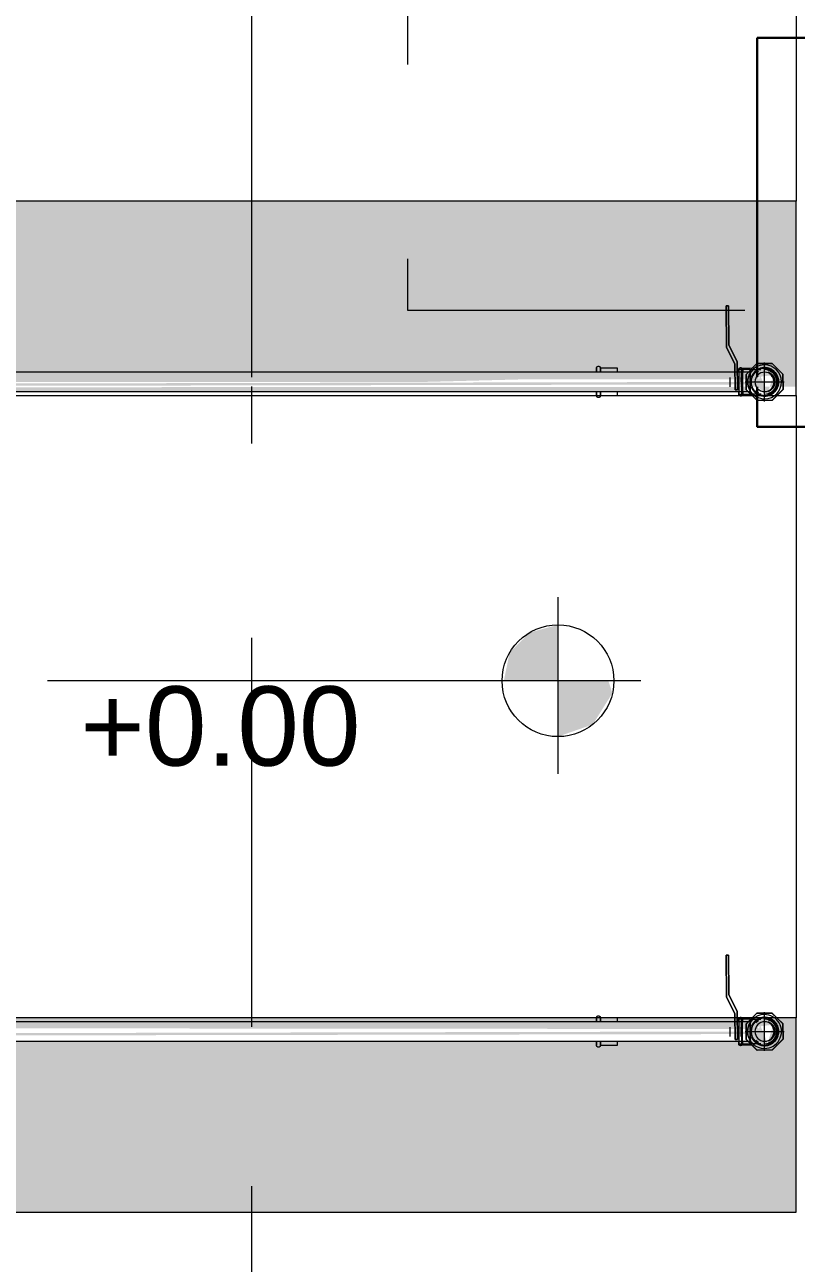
# Model space of a CAD drawing. Header units: metres. Extents: x 149 to 429, y -3 to 162.
# Drawn here: x 364.952 to 365.944, y 107.149 to 108.741 of the extents above; entities that cross this region are included whole.
import ezdxf

# ---------------------------------------------------------------- set-up
doc = ezdxf.new("R2010")
doc.units = ezdxf.units.M
doc.linetypes.add('IMPORT-Dashed _3_', pattern=[0.75, 0.5, -0.25])
doc.layers.add('1053_ARQ_BASE_MATADOURO_2_dwg', color=7, linetype='Continuous', lineweight=5, true_color=0x767676)
doc.layers.add('1053_ARQ_BASE_MATADOURO_dwg', color=7, linetype='Continuous', lineweight=5, true_color=0x767676)
for name, color, linetype, lineweight in [('A-ESTRUTURA', 7, 'Continuous', 30), ('A-PISO', 7, 'Continuous', 5), ('A-WALL', 7, 'Continuous', 9), ('A_PROJEÇÃO', 7, 'IMPORT-Dashed _3_', 5), ('P-PIPE', 7, 'Continuous', 5), ('P-PIPE-CNTR', 7, 'Continuous', 5)]:
    doc.layers.add(name, color=color, linetype=linetype, lineweight=lineweight)
doc.styles.add('Arial_4', font='arial.ttf', dxfattribs={"height": 0.102})

# ---------------------------------------------------------------- blocks, each defined once
blk = doc.blocks.new('AÇO_Tampão Com Rebordo - AÇO_Tampão Com Rebordo-V109-TÉRREO 1_20 - Dependente 2')
at = {"layer": 'P-PIPE'}
for p, q in [((0, 0.0177), (0.0218, 0.0177)), ((0, 0.0125), (0, 0.0177)), ((0, 0.0125), (0, 0.0177)), ((0.0218, 0.0177), (0.0218, 0.0125)), ((0.0218, 0.0177), (0.0218, 0.0125)), ((0, -0.0177), (0, -0.0125)), ((0, -0.0177), (0, -0.0125)), ((0.0218, -0.0125), (0.0218, -0.0177)), ((0.0218, -0.0125), (0.0218, -0.0177)), ((0.0218, -0.0177), (0, -0.0177))]:
    blk.add_line(p, q, dxfattribs=at)
at = {"layer": 'P-PIPE', "flags": 128}
for points in [[(0.0268, 0.0177), (0.0268, 0.0178), (0.0268, 0.0179), (0.0268, 0.018), (0.0268, 0.0181), (0.0268, 0.0182), (0.0267, 0.0183), (0.0267, 0.0184), (0.0267, 0.0185), (0.0266, 0.0186), (0.0266, 0.0187), (0.0266, 0.0188), (0.0265, 0.0189), (0.0265, 0.0189), (0.0264, 0.019), (0.0264, 0.0191), (0.0263, 0.0192), (0.0262, 0.0193), (0.0262, 0.0193), (0.0261, 0.0194), (0.026, 0.0195), (0.026, 0.0196), (0.0259, 0.0196), (0.0258, 0.0197), (0.0257, 0.0197), (0.0257, 0.0198), (0.0256, 0.0199), (0.0255, 0.0199), (0.0254, 0.02), (0.0253, 0.02), (0.0252, 0.02), (0.0251, 0.0201), (0.025, 0.0201), (0.0249, 0.0201), (0.0248, 0.0201), (0.0247, 0.0202), (0.0246, 0.0202), (0.0245, 0.0202), (0.0244, 0.0202), (0.0243, 0.0202), (0.0242, 0.0202), (0.0241, 0.0202), (0.024, 0.0202), (0.0239, 0.0202), (0.0238, 0.0202), (0.0237, 0.0201), (0.0236, 0.0201), (0.0235, 0.0201), (0.0234, 0.02), (0.0234, 0.02), (0.0233, 0.02), (0.0232, 0.0199), (0.0231, 0.0199), (0.023, 0.0198), (0.0229, 0.0198), (0.0228, 0.0197), (0.0227, 0.0197), (0.0227, 0.0196), (0.0226, 0.0195), (0.0225, 0.0195), (0.0225, 0.0194), (0.0224, 0.0193), (0.0223, 0.0192), (0.0223, 0.0192), (0.0222, 0.0191), (0.0222, 0.019), (0.0221, 0.0189), (0.0221, 0.0188), (0.022, 0.0187), (0.022, 0.0186), (0.0219, 0.0185), (0.0219, 0.0184), (0.0219, 0.0183), (0.0219, 0.0182), (0.0218, 0.0182), (0.0218, 0.0181), (0.0218, 0.018), (0.0218, 0.0179), (0.0218, 0.0178), (0.0218, 0.0177)], [(0.0218, 0.0126), (0.0218, 0.0131), (0.0218, 0.0135), (0.0218, 0.014), (0.0218, 0.0144), (0.0218, 0.0148), (0.0218, 0.0152), (0.0218, 0.0155), (0.0218, 0.0158), (0.0218, 0.0162), (0.0218, 0.0164), (0.0218, 0.0167), (0.0218, 0.0169), (0.0218, 0.0171), (0.0218, 0.0173), (0.0218, 0.0174), (0.0218, 0.0175), (0.0218, 0.0176), (0.0218, 0.0177), (0.0218, 0.0177)], [(0.0218, 0.0177), (0.0218, 0.0176), (0.0218, 0.0176), (0.0218, 0.0175), (0.0218, 0.0173), (0.0218, 0.0172), (0.0218, 0.017), (0.0218, 0.0168), (0.0218, 0.0166), (0.0218, 0.0163), (0.0218, 0.016), (0.0218, 0.0157), (0.0218, 0.0154), (0.0218, 0.015), (0.0218, 0.0146), (0.0218, 0.0142), (0.0218, 0.0138), (0.0218, 0.0133), (0.0218, 0.0128), (0.0218, 0.0123)], [(0.0268, 0.0177), (0.0268, 0.0176), (0.0268, 0.0176), (0.0268, 0.0175), (0.0268, 0.0173), (0.0268, 0.0172), (0.0268, 0.017), (0.0268, 0.0168), (0.0268, 0.0166), (0.0268, 0.0163), (0.0268, 0.016), (0.0268, 0.0157), (0.0268, 0.0154), (0.0268, 0.015), (0.0268, 0.0146), (0.0268, 0.0142), (0.0268, 0.0138), (0.0268, 0.0133), (0.0268, 0.0128), (0.0268, 0.0123)], [(0.0268, 0.0126), (0.0268, 0.0131), (0.0268, 0.0135), (0.0268, 0.014), (0.0268, 0.0144), (0.0268, 0.0148), (0.0268, 0.0152), (0.0268, 0.0155), (0.0268, 0.0158), (0.0268, 0.0162), (0.0268, 0.0164), (0.0268, 0.0167), (0.0268, 0.0169), (0.0268, 0.0171), (0.0268, 0.0173), (0.0268, 0.0174), (0.0268, 0.0175), (0.0268, 0.0176), (0.0268, 0.0177), (0.0268, 0.0177)], [(0.0218, -0.0177), (0.0218, -0.0176), (0.0218, -0.0176), (0.0218, -0.0175), (0.0218, -0.0173), (0.0218, -0.0172), (0.0218, -0.017), (0.0218, -0.0168), (0.0218, -0.0166), (0.0218, -0.0163), (0.0218, -0.016), (0.0218, -0.0157), (0.0218, -0.0154), (0.0218, -0.015), (0.0218, -0.0146), (0.0218, -0.0142), (0.0218, -0.0138), (0.0218, -0.0133), (0.0218, -0.0128), (0.0218, -0.0123)], [(0.0218, -0.0126), (0.0218, -0.0131), (0.0218, -0.0135), (0.0218, -0.014), (0.0218, -0.0144), (0.0218, -0.0148), (0.0218, -0.0152), (0.0218, -0.0155), (0.0218, -0.0158), (0.0218, -0.0162), (0.0218, -0.0164), (0.0218, -0.0167), (0.0218, -0.0169), (0.0218, -0.0171), (0.0218, -0.0173), (0.0218, -0.0174), (0.0218, -0.0175), (0.0218, -0.0176), (0.0218, -0.0177), (0.0218, -0.0177)], [(0.0268, -0.0177), (0.0268, -0.0176), (0.0268, -0.0176), (0.0268, -0.0175), (0.0268, -0.0173), (0.0268, -0.0172), (0.0268, -0.017), (0.0268, -0.0168), (0.0268, -0.0166), (0.0268, -0.0163), (0.0268, -0.016), (0.0268, -0.0157), (0.0268, -0.0154), (0.0268, -0.015), (0.0268, -0.0146), (0.0268, -0.0142), (0.0268, -0.0138), (0.0268, -0.0133), (0.0268, -0.0128), (0.0268, -0.0123)], [(0.0268, -0.0126), (0.0268, -0.0131), (0.0268, -0.0135), (0.0268, -0.014), (0.0268, -0.0144), (0.0268, -0.0148), (0.0268, -0.0152), (0.0268, -0.0155), (0.0268, -0.0158), (0.0268, -0.0162), (0.0268, -0.0164), (0.0268, -0.0167), (0.0268, -0.0169), (0.0268, -0.0171), (0.0268, -0.0173), (0.0268, -0.0174), (0.0268, -0.0175), (0.0268, -0.0176), (0.0268, -0.0177), (0.0268, -0.0177)], [(0.0218, -0.0177), (0.0218, -0.0178), (0.0218, -0.0179), (0.0218, -0.018), (0.0218, -0.0181), (0.0218, -0.0182), (0.0219, -0.0183), (0.0219, -0.0184), (0.0219, -0.0185), (0.022, -0.0186), (0.022, -0.0187), (0.022, -0.0188), (0.0221, -0.0189), (0.0221, -0.0189), (0.0222, -0.019), (0.0222, -0.0191), (0.0223, -0.0192), (0.0224, -0.0193), (0.0224, -0.0193), (0.0225, -0.0194), (0.0226, -0.0195), (0.0226, -0.0196), (0.0227, -0.0196), (0.0228, -0.0197), (0.0229, -0.0197), (0.0229, -0.0198), (0.023, -0.0199), (0.0231, -0.0199), (0.0232, -0.02), (0.0233, -0.02), (0.0234, -0.02), (0.0235, -0.0201), (0.0236, -0.0201), (0.0237, -0.0201), (0.0238, -0.0201), (0.0239, -0.0202), (0.024, -0.0202), (0.0241, -0.0202), (0.0242, -0.0202), (0.0243, -0.0202), (0.0244, -0.0202), (0.0245, -0.0202), (0.0246, -0.0202), (0.0247, -0.0202), (0.0248, -0.0202), (0.0249, -0.0201), (0.025, -0.0201), (0.0251, -0.0201), (0.0252, -0.02), (0.0252, -0.02), (0.0253, -0.02), (0.0254, -0.0199), (0.0255, -0.0199), (0.0256, -0.0198), (0.0257, -0.0198), (0.0258, -0.0197), (0.0259, -0.0197), (0.0259, -0.0196), (0.026, -0.0195), (0.0261, -0.0195), (0.0261, -0.0194), (0.0262, -0.0193), (0.0263, -0.0192), (0.0263, -0.0192), (0.0264, -0.0191), (0.0264, -0.019), (0.0265, -0.0189), (0.0265, -0.0188), (0.0266, -0.0187), (0.0266, -0.0186), (0.0267, -0.0185), (0.0267, -0.0184), (0.0267, -0.0183), (0.0267, -0.0182), (0.0268, -0.0182), (0.0268, -0.0181), (0.0268, -0.018), (0.0268, -0.0179), (0.0268, -0.0178), (0.0268, -0.0177)]]:
    blk.add_lwpolyline(points, dxfattribs=at)
blk = doc.blocks.new('AÇO_Cotovelo 90 45 - AÇO_Cotovelo 90 45-V113-TÉRREO 1_20 - Dependente 2')
at = {"layer": 'P-PIPE'}
for p, q in [((159.4795, 100.2242), (159.465, 100.2242)), ((159.465, 100.2242), (159.465, 100.2084)), ((159.4795, 100.2084), (159.4795, 100.2242)), ((159.4795, 100.2242), (159.4795, 100.2084)), ((159.465, 100.2084), (159.465, 100.1926)), ((159.4795, 100.1926), (159.4795, 100.2084)), ((159.4795, 100.2084), (159.4795, 100.1926)), ((159.465, 100.1926), (159.4795, 100.1926))]:
    blk.add_line(p, q, dxfattribs=at)
at = {"layer": 'P-PIPE', "flags": 128}
for points in [[(159.465, 100.2242), (159.465, 100.2243), (159.465, 100.2244), (159.465, 100.2245), (159.465, 100.2246), (159.465, 100.2247), (159.465, 100.2248), (159.465, 100.2249), (159.4651, 100.225), (159.4651, 100.2251), (159.4651, 100.2252), (159.4652, 100.2253), (159.4652, 100.2254), (159.4653, 100.2255), (159.4653, 100.2255), (159.4654, 100.2256), (159.4654, 100.2257), (159.4655, 100.2258), (159.4656, 100.2259), (159.4656, 100.2259), (159.4657, 100.226), (159.4658, 100.2261), (159.4659, 100.2261), (159.4659, 100.2262), (159.466, 100.2263), (159.4661, 100.2263), (159.4662, 100.2264), (159.4663, 100.2264), (159.4664, 100.2265), (159.4665, 100.2265), (159.4665, 100.2266), (159.4666, 100.2266), (159.4667, 100.2266), (159.4668, 100.2266), (159.4669, 100.2267), (159.467, 100.2267), (159.4671, 100.2267), (159.4672, 100.2267), (159.4673, 100.2267), (159.4674, 100.2267), (159.4675, 100.2267)], [(159.4675, 100.2267), (159.4676, 100.2267), (159.4676, 100.2267), (159.4677, 100.2267), (159.4678, 100.2267), (159.4679, 100.2267), (159.468, 100.2267), (159.4681, 100.2266), (159.4682, 100.2266), (159.4683, 100.2266), (159.4684, 100.2265), (159.4685, 100.2265), (159.4686, 100.2264), (159.4687, 100.2264), (159.4688, 100.2263), (159.4689, 100.2263), (159.4689, 100.2262), (159.469, 100.2262), (159.4691, 100.2261), (159.4692, 100.226), (159.4692, 100.226), (159.4693, 100.2259), (159.4694, 100.2258), (159.4694, 100.2257), (159.4695, 100.2257), (159.4696, 100.2256), (159.4696, 100.2255), (159.4697, 100.2254), (159.4697, 100.2253), (159.4697, 100.2252), (159.4698, 100.2251), (159.4698, 100.225), (159.4698, 100.2249), (159.4699, 100.2248), (159.4699, 100.2247), (159.4699, 100.2246), (159.4699, 100.2245), (159.4699, 100.2244), (159.4699, 100.2243), (159.47, 100.2242), (159.47, 100.2242)], [(159.5166, 100.2084), (159.5165, 100.2092), (159.5165, 100.2099), (159.5164, 100.2106), (159.5163, 100.2113), (159.5162, 100.2121), (159.516, 100.2128), (159.5158, 100.2135), (159.5156, 100.2142), (159.5154, 100.2149), (159.5151, 100.2155), (159.5148, 100.2162), (159.5145, 100.2169), (159.5141, 100.2175), (159.5138, 100.2181), (159.5134, 100.2188), (159.5129, 100.2194), (159.5125, 100.2199), (159.512, 100.2205), (159.5115, 100.221), (159.511, 100.2215), (159.5105, 100.222), (159.5099, 100.2225), (159.5093, 100.223), (159.5087, 100.2234), (159.5081, 100.2238), (159.5075, 100.2242), (159.5069, 100.2246), (159.5062, 100.2249), (159.5056, 100.2252), (159.5049, 100.2255), (159.5042, 100.2257), (159.5035, 100.226), (159.5028, 100.2261), (159.5021, 100.2263), (159.5014, 100.2265), (159.5006, 100.2266), (159.4999, 100.2266), (159.4992, 100.2267), (159.4984, 100.2267), (159.4977, 100.2267), (159.497, 100.2267), (159.4963, 100.2266), (159.4955, 100.2265), (159.4948, 100.2264), (159.4941, 100.2262), (159.4934, 100.2261), (159.4927, 100.2259), (159.492, 100.2256), (159.4913, 100.2254), (159.4906, 100.2251), (159.49, 100.2247), (159.4893, 100.2244), (159.4887, 100.224), (159.4881, 100.2236), (159.4875, 100.2232), (159.4869, 100.2228), (159.4863, 100.2223), (159.4858, 100.2218), (159.4853, 100.2213), (159.4848, 100.2208), (159.4843, 100.2202), (159.4838, 100.2197), (159.4834, 100.2191), (159.483, 100.2185), (159.4826, 100.2179), (159.4822, 100.2172), (159.4819, 100.2166), (159.4816, 100.2159), (159.4813, 100.2152), (159.481, 100.2146)], [(159.465, 100.2206), (159.465, 100.221), (159.465, 100.2214), (159.465, 100.2217), (159.465, 100.222), (159.465, 100.2224), (159.465, 100.2226), (159.465, 100.2229), (159.465, 100.2231), (159.465, 100.2234), (159.465, 100.2236), (159.465, 100.2237), (159.465, 100.2239), (159.465, 100.224), (159.465, 100.2241), (159.465, 100.2242), (159.465, 100.2242)], [(159.465, 100.2242), (159.465, 100.2242), (159.465, 100.2241), (159.465, 100.224), (159.465, 100.2239), (159.465, 100.2238), (159.465, 100.2236), (159.465, 100.2234), (159.465, 100.2232), (159.465, 100.223), (159.465, 100.2227), (159.465, 100.2224), (159.465, 100.2221), (159.465, 100.2218), (159.465, 100.2215), (159.465, 100.2211), (159.465, 100.2207), (159.465, 100.2203), (159.465, 100.2199), (159.465, 100.2194), (159.465, 100.219), (159.465, 100.2185), (159.465, 100.218), (159.465, 100.2175), (159.465, 100.217), (159.465, 100.2164), (159.465, 100.2159), (159.465, 100.2153), (159.465, 100.2147), (159.465, 100.2141), (159.465, 100.2136), (159.465, 100.213), (159.465, 100.2123), (159.465, 100.2117), (159.465, 100.2111), (159.465, 100.2105), (159.465, 100.2099), (159.465, 100.2092), (159.465, 100.2086), (159.465, 100.2084)], [(159.47, 100.2084), (159.47, 100.2091), (159.47, 100.2097), (159.47, 100.2103), (159.47, 100.2109), (159.47, 100.2116), (159.47, 100.2122), (159.47, 100.2128), (159.47, 100.2134), (159.47, 100.214), (159.47, 100.2146), (159.47, 100.2152), (159.47, 100.2157), (159.47, 100.2163), (159.47, 100.2168), (159.47, 100.2173), (159.47, 100.2179), (159.47, 100.2184), (159.47, 100.2188), (159.47, 100.2193), (159.47, 100.2198), (159.47, 100.2202), (159.47, 100.2206), (159.47, 100.221), (159.47, 100.2214), (159.47, 100.2217), (159.47, 100.222), (159.47, 100.2224), (159.47, 100.2226), (159.47, 100.2229), (159.47, 100.2231), (159.47, 100.2234), (159.47, 100.2236), (159.47, 100.2237), (159.47, 100.2239), (159.47, 100.224), (159.47, 100.2241), (159.47, 100.2242), (159.47, 100.2242)], [(159.47, 100.2242), (159.47, 100.2242), (159.47, 100.2241), (159.47, 100.224), (159.47, 100.2239), (159.47, 100.2238), (159.47, 100.2236), (159.47, 100.2234), (159.47, 100.2232), (159.47, 100.223), (159.47, 100.2227), (159.47, 100.2224), (159.47, 100.2221), (159.47, 100.2218), (159.47, 100.2215), (159.47, 100.2211), (159.47, 100.2207)], [(159.4795, 100.2242), (159.4802, 100.2242), (159.481, 100.2242), (159.4817, 100.2242), (159.4824, 100.2242), (159.4832, 100.2242), (159.4839, 100.2242), (159.4846, 100.2242), (159.4854, 100.2242), (159.4861, 100.2242), (159.4868, 100.2242), (159.4875, 100.2242), (159.4881, 100.2242), (159.4888, 100.2242), (159.4894, 100.2242), (159.4901, 100.2242), (159.4907, 100.2242), (159.4913, 100.2242), (159.4918, 100.2242), (159.4924, 100.2242), (159.4929, 100.2242), (159.4934, 100.2242)], [(159.4808, 100.2139), (159.4806, 100.2132), (159.4804, 100.2124), (159.4803, 100.2117), (159.4801, 100.211), (159.48, 100.2103), (159.48, 100.2095), (159.48, 100.2088), (159.48, 100.2084)], [(159.5028, 100.2209), (159.5033, 100.2207), (159.5038, 100.2205), (159.5043, 100.2203), (159.5047, 100.22), (159.5052, 100.2198), (159.5056, 100.2195), (159.5061, 100.2192), (159.5065, 100.2189), (159.5069, 100.2185), (159.5073, 100.2182), (159.5077, 100.2178), (159.5081, 100.2174), (159.5084, 100.217), (159.5087, 100.2166), (159.5091, 100.2162), (159.5094, 100.2157), (159.5096, 100.2153), (159.5099, 100.2148), (159.5102, 100.2143), (159.5104, 100.2139), (159.5106, 100.2134), (159.5108, 100.2129), (159.5109, 100.2124), (159.5111, 100.2119), (159.5112, 100.2113), (159.5113, 100.2108), (159.5114, 100.2103), (159.5115, 100.2098), (159.5115, 100.2092), (159.5115, 100.2087), (159.5116, 100.2084)], [(159.5032, 100.2234), (159.5038, 100.2232), (159.5044, 100.223), (159.505, 100.2227), (159.5055, 100.2224), (159.5061, 100.2221), (159.5066, 100.2218), (159.5072, 100.2215), (159.5077, 100.2211), (159.5082, 100.2207), (159.5087, 100.2203), (159.5091, 100.2199), (159.5096, 100.2194), (159.51, 100.219), (159.5104, 100.2185), (159.5108, 100.218), (159.5112, 100.2175), (159.5115, 100.217), (159.5119, 100.2164), (159.5122, 100.2159), (159.5125, 100.2153), (159.5127, 100.2147), (159.513, 100.2141), (159.5132, 100.2136), (159.5134, 100.213), (159.5136, 100.2123), (159.5137, 100.2117), (159.5138, 100.2111), (159.5139, 100.2105), (159.514, 100.2099), (159.514, 100.2092), (159.514, 100.2086), (159.514, 100.2084)], [(159.465, 100.2084), (159.465, 100.2078), (159.465, 100.2072), (159.465, 100.2065), (159.465, 100.2059), (159.465, 100.2053), (159.465, 100.2047), (159.465, 100.2041), (159.465, 100.2035), (159.465, 100.2029), (159.465, 100.2023), (159.465, 100.2017), (159.465, 100.2011), (159.465, 100.2006), (159.465, 100.2), (159.465, 100.1995), (159.465, 100.199), (159.465, 100.1985), (159.465, 100.198), (159.465, 100.1975), (159.465, 100.1971), (159.465, 100.1967), (159.465, 100.1962), (159.465, 100.1959), (159.465, 100.1955), (159.465, 100.1951), (159.465, 100.1948), (159.465, 100.1945), (159.465, 100.1942), (159.465, 100.1939), (159.465, 100.1937), (159.465, 100.1935), (159.465, 100.1933), (159.465, 100.1931), (159.465, 100.193), (159.465, 100.1929), (159.465, 100.1928), (159.465, 100.1927), (159.465, 100.1926)], [(159.465, 100.1926), (159.465, 100.1927), (159.465, 100.1927), (159.465, 100.1928), (159.465, 100.1929), (159.465, 100.1931), (159.465, 100.1932), (159.465, 100.1934), (159.465, 100.1936), (159.465, 100.1939), (159.465, 100.1941), (159.465, 100.1944), (159.465, 100.1947), (159.465, 100.195), (159.465, 100.1954), (159.465, 100.1957), (159.465, 100.1961)], [(159.47, 100.1926), (159.47, 100.1927), (159.47, 100.1927), (159.47, 100.1928), (159.47, 100.1929), (159.47, 100.1931), (159.47, 100.1932), (159.47, 100.1934), (159.47, 100.1936), (159.47, 100.1939), (159.47, 100.1941), (159.47, 100.1944), (159.47, 100.1947), (159.47, 100.195), (159.47, 100.1954), (159.47, 100.1957), (159.47, 100.1961), (159.47, 100.1965), (159.47, 100.197), (159.47, 100.1974), (159.47, 100.1979), (159.47, 100.1984), (159.47, 100.1988), (159.47, 100.1994), (159.47, 100.1999), (159.47, 100.2004), (159.47, 100.201), (159.47, 100.2015), (159.47, 100.2021), (159.47, 100.2027), (159.47, 100.2033), (159.47, 100.2039), (159.47, 100.2045), (159.47, 100.2051), (159.47, 100.2057), (159.47, 100.2064), (159.47, 100.207), (159.47, 100.2076), (159.47, 100.2083), (159.47, 100.2084)], [(159.47, 100.1962), (159.47, 100.1959), (159.47, 100.1955), (159.47, 100.1951), (159.47, 100.1948), (159.47, 100.1945), (159.47, 100.1942), (159.47, 100.1939), (159.47, 100.1937), (159.47, 100.1935), (159.47, 100.1933), (159.47, 100.1931), (159.47, 100.193), (159.47, 100.1929), (159.47, 100.1928), (159.47, 100.1927), (159.47, 100.1926)], [(159.48, 100.2084), (159.48, 100.2077), (159.48, 100.207), (159.4801, 100.2062), (159.4802, 100.2055), (159.4803, 100.2048), (159.4805, 100.2041), (159.4807, 100.2034), (159.4809, 100.2027)], [(159.4811, 100.202), (159.4814, 100.2013), (159.4817, 100.2006), (159.482, 100.2), (159.4824, 100.1993), (159.4827, 100.1987), (159.4831, 100.1981), (159.4836, 100.1975), (159.484, 100.1969), (159.4845, 100.1964), (159.485, 100.1958), (159.4855, 100.1953), (159.486, 100.1948), (159.4866, 100.1943), (159.4872, 100.1939), (159.4878, 100.1934), (159.4884, 100.193), (159.489, 100.1926), (159.4896, 100.1923), (159.4903, 100.192), (159.4909, 100.1916), (159.4916, 100.1914), (159.4923, 100.1911), (159.493, 100.1909), (159.4937, 100.1907), (159.4944, 100.1905), (159.4951, 100.1904), (159.4959, 100.1903), (159.4966, 100.1902), (159.4973, 100.1901), (159.4981, 100.1901), (159.4988, 100.1901), (159.4995, 100.1902), (159.5002, 100.1902), (159.501, 100.1903), (159.5017, 100.1904), (159.5024, 100.1906), (159.5031, 100.1908), (159.5038, 100.191), (159.5045, 100.1912), (159.5052, 100.1915), (159.5059, 100.1918), (159.5065, 100.1921), (159.5072, 100.1924), (159.5078, 100.1928), (159.5084, 100.1932), (159.509, 100.1936), (159.5096, 100.1941), (159.5102, 100.1945), (159.5107, 100.195), (159.5112, 100.1955), (159.5117, 100.1961), (159.5122, 100.1966), (159.5127, 100.1972), (159.5131, 100.1978), (159.5135, 100.1984), (159.5139, 100.199), (159.5143, 100.1996), (159.5146, 100.2003), (159.5149, 100.2009), (159.5152, 100.2016), (159.5155, 100.2023), (159.5157, 100.203), (159.5159, 100.2037), (159.5161, 100.2044), (159.5162, 100.2051), (159.5164, 100.2058), (159.5165, 100.2066), (159.5165, 100.2073), (159.5165, 100.208), (159.5166, 100.2084)], [(159.514, 100.2084), (159.514, 100.2078), (159.514, 100.2072), (159.5139, 100.2065), (159.5138, 100.2059), (159.5137, 100.2053), (159.5136, 100.2047), (159.5134, 100.2041), (159.5132, 100.2035), (159.513, 100.2029), (159.5128, 100.2023), (159.5125, 100.2017), (159.5123, 100.2011), (159.512, 100.2006), (159.5116, 100.2), (159.5113, 100.1995), (159.5109, 100.199), (159.5105, 100.1985), (159.5101, 100.198), (159.5097, 100.1975), (159.5093, 100.1971), (159.5088, 100.1967), (159.5083, 100.1962), (159.5078, 100.1959), (159.5073, 100.1955), (159.5068, 100.1951), (159.5062, 100.1948), (159.5057, 100.1945), (159.5051, 100.1942), (159.5046, 100.1939), (159.504, 100.1937), (159.5034, 100.1935), (159.5028, 100.1933)], [(159.5116, 100.2084), (159.5115, 100.2079), (159.5115, 100.2074), (159.5115, 100.2068), (159.5114, 100.2063), (159.5113, 100.2058), (159.5112, 100.2053), (159.511, 100.2047), (159.5109, 100.2042), (159.5107, 100.2037), (159.5105, 100.2032), (159.5103, 100.2028), (159.51, 100.2023), (159.5098, 100.2018), (159.5095, 100.2014), (159.5092, 100.2009), (159.5089, 100.2005), (159.5086, 100.2001), (159.5082, 100.1997), (159.5079, 100.1993), (159.5075, 100.1989), (159.5071, 100.1985), (159.5067, 100.1982), (159.5063, 100.1978), (159.5059, 100.1975), (159.5054, 100.1972), (159.505, 100.197), (159.5045, 100.1967), (159.504, 100.1965), (159.5036, 100.1962), (159.5031, 100.196)], [(159.4675, 100.1901), (159.4674, 100.1901), (159.4673, 100.1901), (159.4672, 100.1901), (159.4671, 100.1902), (159.467, 100.1902), (159.4669, 100.1902), (159.4668, 100.1902), (159.4667, 100.1902), (159.4666, 100.1903), (159.4665, 100.1903), (159.4664, 100.1904), (159.4663, 100.1904), (159.4662, 100.1905), (159.4661, 100.1905), (159.466, 100.1906), (159.466, 100.1906), (159.4659, 100.1907), (159.4658, 100.1907), (159.4657, 100.1908), (159.4657, 100.1909), (159.4656, 100.191), (159.4655, 100.191), (159.4655, 100.1911), (159.4654, 100.1912), (159.4653, 100.1913), (159.4653, 100.1914), (159.4652, 100.1914), (159.4652, 100.1915), (159.4652, 100.1916), (159.4651, 100.1917), (159.4651, 100.1918), (159.4651, 100.1919), (159.465, 100.192), (159.465, 100.1921), (159.465, 100.1922), (159.465, 100.1923), (159.465, 100.1924), (159.465, 100.1925), (159.465, 100.1926), (159.465, 100.1926)], [(159.47, 100.1926), (159.4699, 100.1925), (159.4699, 100.1924), (159.4699, 100.1923), (159.4699, 100.1922), (159.4699, 100.1921), (159.4699, 100.192), (159.4699, 100.1919), (159.4698, 100.1918), (159.4698, 100.1917), (159.4698, 100.1916), (159.4697, 100.1916), (159.4697, 100.1915), (159.4696, 100.1914), (159.4696, 100.1913), (159.4695, 100.1912), (159.4695, 100.1911), (159.4694, 100.191), (159.4693, 100.191), (159.4693, 100.1909), (159.4692, 100.1908), (159.4691, 100.1908), (159.469, 100.1907), (159.469, 100.1906), (159.4689, 100.1906), (159.4688, 100.1905), (159.4687, 100.1905), (159.4686, 100.1904), (159.4685, 100.1904), (159.4684, 100.1903), (159.4684, 100.1903), (159.4683, 100.1903), (159.4682, 100.1902), (159.4681, 100.1902), (159.468, 100.1902), (159.4679, 100.1902), (159.4678, 100.1901), (159.4677, 100.1901), (159.4676, 100.1901), (159.4675, 100.1901), (159.4675, 100.1901)], [(159.4936, 100.1926), (159.4931, 100.1926), (159.4925, 100.1926), (159.492, 100.1926), (159.4914, 100.1926), (159.4908, 100.1926), (159.4902, 100.1926), (159.4896, 100.1926), (159.489, 100.1926), (159.4883, 100.1926), (159.4876, 100.1926), (159.487, 100.1926), (159.4863, 100.1926), (159.4856, 100.1926), (159.4848, 100.1926), (159.4841, 100.1926), (159.4834, 100.1926), (159.4826, 100.1926), (159.4819, 100.1926), (159.4812, 100.1926), (159.4804, 100.1926), (159.4797, 100.1926), (159.4795, 100.1926)]]:
    blk.add_lwpolyline(points, dxfattribs=at)
at = {"layer": 'P-PIPE'}
for radius, start, end in [(0.0158, 120, 135), (0.0158, 0, 90), (0.0158, 0, 90), (0.0158, 0, 75), (0.0121, 0, 45), (0.0121, 0, 45), (0.0158, 225, 240), (0.0158, 270, 0), (0.0158, 270, 0), (0.0158, 285, 0), (0.0121, 315, 0), (0.0121, 315, 0)]:
    blk.add_arc((159.4983, 100.2084), radius, start, end, dxfattribs=at)
blk = doc.blocks.new('Valvula esfera BSP - Válvula Esfera BSP - TupyValve - Válvula Esfera BSP TupyValves PN25 Standard-V115-TÉRREO 1_20 - Dependente 2')
at = {"layer": 'P-PIPE', "true_color": 0x7f7f7f}
blk.add_hatch(color=8, dxfattribs=at).paths.add_polyline_path([(159.5034, 107.4297), (159.4929, 107.4553), (159.4894, 107.4402), (159.4977, 107.434)])
at = {"layer": 'P-PIPE'}
for p, q in [((159.4497, 107.4908), (159.4492, 107.5445)), ((159.4492, 107.5445), (159.4523, 107.5445)), ((159.4523, 107.5445), (159.4492, 107.5445)), ((159.4492, 107.5445), (159.4497, 107.4908)), ((159.4523, 107.5445), (159.4529, 107.4943)), ((159.4529, 107.4943), (159.4523, 107.5445)), ((159.4604, 107.4698), (159.4497, 107.4908)), ((159.4497, 107.4908), (159.4604, 107.4698)), ((159.4529, 107.4943), (159.4634, 107.4724)), ((159.4634, 107.4724), (159.4529, 107.4943)), ((159.4607, 107.4361), (159.4604, 107.4698)), ((159.4604, 107.4698), (159.4607, 107.4361)), ((159.4634, 107.4724), (159.4638, 107.4361)), ((159.4638, 107.4361), (159.4634, 107.4724)), ((159.4859, 107.4641), (159.4685, 107.4639)), ((159.4685, 107.4639), (159.4689, 107.4291)), ((159.4685, 107.4639), (159.4689, 107.4291)), ((159.4888, 107.4701), (159.4749, 107.4562)), ((159.4749, 107.4562), (159.4888, 107.4701)), ((159.4886, 107.4701), (159.4749, 107.456)), ((159.4749, 107.456), (159.4886, 107.4701)), ((159.5082, 107.4703), (159.4886, 107.4701)), ((159.4886, 107.4701), (159.5082, 107.4703)), ((159.5085, 107.4703), (159.4888, 107.4701)), ((159.4888, 107.4701), (159.5085, 107.4703)), ((159.5223, 107.4566), (159.5082, 107.4703)), ((159.5082, 107.4703), (159.5223, 107.4566)), ((159.5223, 107.4564), (159.5085, 107.4703)), ((159.5085, 107.4703), (159.5223, 107.4564)), ((159.4539, 107.452), (159.454, 107.44)), ((159.4539, 107.452), (159.454, 107.44)), ((159.4606, 107.4521), (159.4607, 107.4401)), ((159.4606, 107.4521), (159.4607, 107.4401)), ((159.4638, 107.4401), (159.4637, 107.4521)), ((159.4638, 107.4401), (159.4637, 107.4521)), ((159.4688, 107.4402), (159.4687, 107.4522)), ((159.4688, 107.4402), (159.4687, 107.4522)), ((159.4749, 107.4562), (159.4751, 107.4366)), ((159.4751, 107.4366), (159.4749, 107.4562)), ((159.4749, 107.456), (159.4751, 107.4363)), ((159.4751, 107.4363), (159.4749, 107.456)), ((159.5225, 107.437), (159.5223, 107.4566)), ((159.5223, 107.4566), (159.5225, 107.437)), ((159.5225, 107.4367), (159.5223, 107.4564)), ((159.5223, 107.4564), (159.5225, 107.4367)), ((159.4638, 107.4361), (159.4607, 107.4361)), ((159.4607, 107.4361), (159.4638, 107.4361)), ((159.4689, 107.4291), (159.4853, 107.4293)), ((159.4751, 107.4366), (159.4889, 107.4227)), ((159.4889, 107.4227), (159.4751, 107.4366)), ((159.4751, 107.4363), (159.4892, 107.4227)), ((159.4892, 107.4227), (159.4751, 107.4363)), ((159.5086, 107.4229), (159.5225, 107.4367)), ((159.5225, 107.4367), (159.5086, 107.4229)), ((159.5089, 107.4229), (159.5225, 107.437)), ((159.5225, 107.437), (159.5089, 107.4229)), ((159.4889, 107.4227), (159.5086, 107.4229)), ((159.5086, 107.4229), (159.4889, 107.4227)), ((159.4892, 107.4227), (159.5089, 107.4229)), ((159.5089, 107.4229), (159.4892, 107.4227))]:
    blk.add_line(p, q, dxfattribs=at)
for centre, radius, start, end in [((159.4987, 107.4465), 0.0218, 90.6079, 270.6079), ((159.4987, 107.4465), 0.0218, 90.6079, 270.6079), ((159.4988, 107.4464), 0.0174, 90.6079, 270.6079), ((159.4988, 107.4464), 0.0174, 90.6079, 270.6079), ((159.4987, 107.4465), 0.0174, 90.6079, 150.6079), ((159.4987, 107.4465), 0.0174, 90.6079, 150.6079), ((159.4987, 107.4465), 0.0218, 270.6079, 90.6079), ((159.4987, 107.4465), 0.0218, 270.6079, 90.6079), ((159.4987, 107.4465), 0.0174, 270.6079, 90.6079), ((159.4987, 107.4465), 0.0174, 270.6079, 90.6079), ((159.4988, 107.4464), 0.0174, 270.6079, 90.6079), ((159.4988, 107.4464), 0.0174, 270.6079, 90.6079), ((159.4987, 107.4465), 0.0174, 210.6079, 270.6079), ((159.4987, 107.4465), 0.0174, 210.6079, 270.6079)]:
    blk.add_arc(centre, radius, start, end, dxfattribs=at)
for points, knots in [([(159.4853, 107.4293), (159.4852, 107.4293), (159.485, 107.4295), (159.4845, 107.43), (159.484, 107.4304), (159.4834, 107.4309), (159.4828, 107.4316), (159.482, 107.4324), (159.4813, 107.4333), (159.4807, 107.4343), (159.4797, 107.4357), (159.4789, 107.4373), (159.4782, 107.4391), (159.4777, 107.4405), (159.4774, 107.442), (159.477, 107.444), (159.4769, 107.4462), (159.477, 107.4484), (159.4772, 107.4505), (159.4777, 107.4525), (159.4784, 107.4544), (159.4791, 107.4561), (159.48, 107.4577), (159.4809, 107.4591), (159.4817, 107.4601), (159.4824, 107.4609), (159.4831, 107.4618), (159.4839, 107.4624), (159.4844, 107.4629), (159.4847, 107.4632), (159.485, 107.4635), (159.4855, 107.4638), (159.4858, 107.464), (159.4859, 107.4641)], [0, 0, 0, 0, 0.055556, 0.083333, 0.111111, 0.138889, 0.166667, 0.194444, 0.222222, 0.25, 0.277778, 0.333333, 0.361111, 0.388889, 0.416667, 0.444444, 0.5, 0.527778, 0.555556, 0.611111, 0.638889, 0.666667, 0.722222, 0.75, 0.777778, 0.805556, 0.833333, 0.861111, 0.888889, 0.902778, 0.916667, 0.944444, 1, 1, 1, 1]), ([(159.4859, 107.4641), (159.4858, 107.464), (159.4855, 107.4638), (159.485, 107.4635), (159.4847, 107.4632), (159.4844, 107.4629), (159.4839, 107.4624), (159.4831, 107.4618), (159.4824, 107.4609), (159.4817, 107.4601), (159.4809, 107.4591), (159.48, 107.4577), (159.4791, 107.4561), (159.4784, 107.4544), (159.4779, 107.4529), (159.4775, 107.4515), (159.4771, 107.4494), (159.4769, 107.4473), (159.4769, 107.4451), (159.4771, 107.443), (159.4776, 107.441), (159.4782, 107.4391), (159.4789, 107.4373), (159.4797, 107.4357), (159.4807, 107.4343), (159.4813, 107.4333), (159.482, 107.4324), (159.4828, 107.4316), (159.4834, 107.4309), (159.484, 107.4304), (159.4845, 107.43), (159.485, 107.4295), (159.4852, 107.4293), (159.4853, 107.4293)], [0, 0, 0, 0, 0.055556, 0.083333, 0.097222, 0.111111, 0.138889, 0.166667, 0.194444, 0.222222, 0.25, 0.277778, 0.333333, 0.361111, 0.388889, 0.416667, 0.444444, 0.5, 0.527778, 0.555556, 0.611111, 0.638889, 0.666667, 0.722222, 0.75, 0.777778, 0.805556, 0.833333, 0.861111, 0.888889, 0.916667, 0.944444, 1, 1, 1, 1])]:
    blk.add_open_spline(points, degree=3, knots=knots, dxfattribs=at)
blk = doc.blocks.new('Valvula esfera BSP - Válvula Esfera BSP - TupyValve - Válvula Esfera BSP TupyValves PN25 Standard-V116-TÉRREO 1_20 - Dependente 2')
at = {"layer": 'P-PIPE', "true_color": 0x7f7f7f}
blk.add_hatch(color=8, dxfattribs=at).paths.add_polyline_path([(159.5035, 108.2651), (159.493, 108.2907), (159.4895, 108.2756), (159.4978, 108.2694)])
at = {"layer": 'P-PIPE'}
for p, q in [((159.4498, 108.3262), (159.4492, 108.3799)), ((159.4492, 108.3799), (159.4524, 108.3799)), ((159.4524, 108.3799), (159.4492, 108.3799)), ((159.4492, 108.3799), (159.4498, 108.3262)), ((159.4524, 108.3799), (159.4529, 108.3297)), ((159.4529, 108.3297), (159.4524, 108.3799)), ((159.4604, 108.3052), (159.4498, 108.3262)), ((159.4498, 108.3262), (159.4604, 108.3052)), ((159.4529, 108.3297), (159.4635, 108.3078)), ((159.4635, 108.3078), (159.4529, 108.3297)), ((159.4608, 108.2715), (159.4604, 108.3052)), ((159.4604, 108.3052), (159.4608, 108.2715)), ((159.4635, 108.3078), (159.4639, 108.2715)), ((159.4639, 108.2715), (159.4635, 108.3078)), ((159.4889, 108.3055), (159.475, 108.2916)), ((159.475, 108.2916), (159.4889, 108.3055)), ((159.4886, 108.3055), (159.475, 108.2914)), ((159.475, 108.2914), (159.4886, 108.3055)), ((159.5083, 108.3057), (159.4886, 108.3055)), ((159.4886, 108.3055), (159.5083, 108.3057)), ((159.5086, 108.3057), (159.4889, 108.3055)), ((159.4889, 108.3055), (159.5086, 108.3057)), ((159.5224, 108.292), (159.5083, 108.3057)), ((159.5083, 108.3057), (159.5224, 108.292)), ((159.5224, 108.2918), (159.5086, 108.3057)), ((159.5086, 108.3057), (159.5224, 108.2918)), ((159.4539, 108.2874), (159.4541, 108.2754)), ((159.4539, 108.2874), (159.4541, 108.2754)), ((159.4606, 108.2875), (159.4608, 108.2755)), ((159.4606, 108.2875), (159.4608, 108.2755)), ((159.4639, 108.2755), (159.4637, 108.2875)), ((159.4639, 108.2755), (159.4637, 108.2875)), ((159.4859, 108.2995), (159.4686, 108.2993)), ((159.4686, 108.2993), (159.469, 108.2645)), ((159.4686, 108.2993), (159.469, 108.2645)), ((159.4689, 108.2756), (159.4687, 108.2876)), ((159.4689, 108.2756), (159.4687, 108.2876)), ((159.475, 108.2916), (159.4752, 108.272)), ((159.4752, 108.272), (159.475, 108.2916)), ((159.475, 108.2914), (159.4752, 108.2717)), ((159.4752, 108.2717), (159.475, 108.2914)), ((159.5226, 108.2724), (159.5224, 108.292)), ((159.5224, 108.292), (159.5226, 108.2724)), ((159.5226, 108.2721), (159.5224, 108.2918)), ((159.5224, 108.2918), (159.5226, 108.2721)), ((159.4639, 108.2715), (159.4608, 108.2715)), ((159.4608, 108.2715), (159.4639, 108.2715)), ((159.4752, 108.272), (159.489, 108.2581)), ((159.489, 108.2581), (159.4752, 108.272)), ((159.4752, 108.2717), (159.4893, 108.2581)), ((159.4893, 108.2581), (159.4752, 108.2717)), ((159.5087, 108.2583), (159.5226, 108.2721)), ((159.5226, 108.2721), (159.5087, 108.2583)), ((159.509, 108.2583), (159.5226, 108.2724)), ((159.5226, 108.2724), (159.509, 108.2583)), ((159.469, 108.2645), (159.4854, 108.2647)), ((159.489, 108.2581), (159.5087, 108.2583)), ((159.5087, 108.2583), (159.489, 108.2581)), ((159.4893, 108.2581), (159.509, 108.2583)), ((159.509, 108.2583), (159.4893, 108.2581))]:
    blk.add_line(p, q, dxfattribs=at)
for centre, radius, start, end in [((159.4988, 108.2819), 0.0218, 90.612, 270.612), ((159.4988, 108.2819), 0.0218, 90.612, 270.612), ((159.4988, 108.2819), 0.0218, 270.612, 90.612), ((159.4988, 108.2819), 0.0218, 270.612, 90.612), ((159.4988, 108.2818), 0.0174, 90.612, 270.612), ((159.4988, 108.2818), 0.0174, 90.612, 270.612), ((159.4988, 108.2819), 0.0174, 90.612, 150.612), ((159.4988, 108.2819), 0.0174, 90.612, 150.612), ((159.4988, 108.2819), 0.0174, 270.612, 90.612), ((159.4988, 108.2819), 0.0174, 270.612, 90.612), ((159.4988, 108.2818), 0.0174, 270.612, 90.612), ((159.4988, 108.2818), 0.0174, 270.612, 90.612), ((159.4988, 108.2819), 0.0174, 210.612, 270.612), ((159.4988, 108.2819), 0.0174, 210.612, 270.612)]:
    blk.add_arc(centre, radius, start, end, dxfattribs=at)
for points, knots in [([(159.4854, 108.2647), (159.4853, 108.2647), (159.4851, 108.2649), (159.4846, 108.2653), (159.4841, 108.2658), (159.4835, 108.2663), (159.4828, 108.267), (159.4821, 108.2678), (159.4814, 108.2687), (159.4807, 108.2696), (159.4798, 108.2711), (159.479, 108.2727), (159.4783, 108.2745), (159.4778, 108.2759), (159.4774, 108.2774), (159.4771, 108.2794), (159.4769, 108.2816), (159.4771, 108.2838), (159.4773, 108.2859), (159.4778, 108.2879), (159.4784, 108.2898), (159.4792, 108.2915), (159.4801, 108.2931), (159.481, 108.2945), (159.4817, 108.2955), (159.4825, 108.2963), (159.4832, 108.2971), (159.4839, 108.2978), (159.4844, 108.2983), (159.4848, 108.2986), (159.4851, 108.2989), (159.4856, 108.2992), (159.4858, 108.2994), (159.4859, 108.2995)], [0, 0, 0, 0, 0.055556, 0.083333, 0.111111, 0.138889, 0.166667, 0.194444, 0.222222, 0.25, 0.277778, 0.333333, 0.361111, 0.388889, 0.416667, 0.444444, 0.5, 0.527778, 0.555556, 0.611111, 0.638889, 0.666667, 0.722222, 0.75, 0.777778, 0.805556, 0.833333, 0.861111, 0.888889, 0.902778, 0.916667, 0.944444, 1, 1, 1, 1]), ([(159.4859, 108.2995), (159.4858, 108.2994), (159.4856, 108.2992), (159.4851, 108.2989), (159.4848, 108.2986), (159.4844, 108.2983), (159.4839, 108.2978), (159.4832, 108.2971), (159.4825, 108.2963), (159.4817, 108.2955), (159.481, 108.2945), (159.4801, 108.2931), (159.4792, 108.2915), (159.4784, 108.2898), (159.4779, 108.2883), (159.4775, 108.2868), (159.4771, 108.2848), (159.477, 108.2827), (159.477, 108.2805), (159.4772, 108.2784), (159.4777, 108.2764), (159.4783, 108.2745), (159.479, 108.2727), (159.4798, 108.2711), (159.4807, 108.2696), (159.4814, 108.2687), (159.4821, 108.2678), (159.4828, 108.267), (159.4835, 108.2663), (159.4841, 108.2658), (159.4846, 108.2653), (159.4851, 108.2649), (159.4853, 108.2647), (159.4854, 108.2647)], [0, 0, 0, 0, 0.055556, 0.083333, 0.097222, 0.111111, 0.138889, 0.166667, 0.194444, 0.222222, 0.25, 0.277778, 0.333333, 0.361111, 0.388889, 0.416667, 0.444444, 0.5, 0.527778, 0.555556, 0.611111, 0.638889, 0.666667, 0.722222, 0.75, 0.777778, 0.805556, 0.833333, 0.861111, 0.888889, 0.916667, 0.944444, 1, 1, 1, 1])]:
    blk.add_open_spline(points, degree=3, knots=knots, dxfattribs=at)
blk = doc.blocks.new('1053_ARQ_BASE_MATADOURO_dwg_arq geral tgov-4039641-TÉRREO 1_20 - Dependente 2')
at = {"layer": 'A-ESTRUTURA', "color": 253, "true_color": 0xaaaaaa}
blk.add_line((29.2796, 25.5382), (29.2796, 25.1019), dxfattribs=at)
at = {"layer": 'A-ESTRUTURA', "color": 253, "true_color": 0xaaaaaa, "flags": 128}
blk.add_lwpolyline([(29.2796, 25.0896), (29.2796, 25.0382), (29.4796, 25.0382), (29.4796, 25.5382), (29.2796, 25.5382)], dxfattribs=at)
at = {"layer": 'A_PROJEÇÃO', "color": 253, "true_color": 0xaaaaaa}
for p, q in [((28.6296, 24.2667), (28.6296, 25.09)), ((28.6296, 17.5617), (28.6296, 24.2546))]:
    blk.add_line(p, q, dxfattribs=at)
at = {"layer": 'A_PROJEÇÃO', "color": 253, "true_color": 0xaaaaaa, "flags": 128}
for points in [[(28.8296, 26.7542), (28.8296, 25.1882), (29.2796, 25.1882)], [(28.6296, 25.1021), (28.6296, 25.8882), (30.1053, 25.8882)]]:
    blk.add_lwpolyline(points, dxfattribs=at)
blk = doc.blocks.new('1053_ARQ_BASE_MATADOURO_dwg-3625622-TÉRREO 1_20 - Dependente 2')
blk.add_blockref('1053_ARQ_BASE_MATADOURO_dwg_arq geral tgov-4039641-TÉRREO 1_20 - Dependente 2', (130.2098, 83.186))
blk = doc.blocks.new('1053_ARQ_BASE_MATADOURO_2_dwg-3637054-TÉRREO 1_20 - Dependente 2')
at = {"layer": 'A-PISO', "true_color": 0xe2e2e2}
h = blk.add_hatch(color=254, dxfattribs=at)
h.paths.add_polyline_path([(159.233, 74.7116), (159.233, 74.7834), (159.197, 74.7738), (159.1707, 74.7475), (159.1635, 74.7116), (159.2144, 74.7116)])
h.paths.add_polyline_path([(159.233, 74.6397), (159.2778, 74.6554), (159.303, 74.6956), (159.2977, 74.7116), (159.233, 74.7116), (159.233, 74.6415)])
at = {"layer": 'A-PISO', "color": 253, "true_color": 0xaaaaaa}
for p, q in [((159.233, 74.819), (159.233, 74.5919)), ((159.3394, 74.7116), (158.5765, 74.7116))]:
    blk.add_line(p, q, dxfattribs=at)
at = {"layer": 'A-PISO', "color": 253, "true_color": 0xaaaaaa, "flags": 128}
for points in [[(139.3239, 76.3882), (159.5394, 76.3882), (159.5394, 76.2382), (159.5394, 75.3282)], [(159.5394, 75.0782), (159.5394, 75.3282), (139.8841, 75.3282), (139.8311, 75.3282), (139.3239, 75.6158)], [(139.8841, 75.3282), (139.8841, 75.0782), (159.5394, 75.0782), (159.5394, 74.2782)], [(139.3239, 74.0282), (139.8841, 74.0282), (159.5394, 74.0282), (159.5394, 74.2782), (139.8841, 74.2782), (139.3239, 74.2782)]]:
    blk.add_lwpolyline(points, dxfattribs=at)
at = {"layer": 'A-PISO', "color": 253, "true_color": 0xaaaaaa}
blk.add_circle((159.233, 74.7116), 0.0719, dxfattribs=at)
at = {"layer": 'A-PISO', "insert": (158.6186, 74.7044), "char_height": 0.102, "width": 0.430791, "attachment_point": 1, "line_spacing_factor": 0.941778, "style": 'Arial_4'}
blk.add_mtext('+0.00', dxfattribs=at)

msp = doc.modelspace()

# ---------------------------------------------------------------- hatches: boundary and pattern name
at = {"layer": 'A-WALL', "true_color": 0xffd4aa, "transparency": 33554483}
h = msp.add_hatch(color=41, dxfattribs=at)
h.paths.add_polyline_path([(346.2892, 108.2642), (365.9444, 108.2756), (365.9444, 108.5142), (346.2892, 108.5142)])
h.paths.add_polyline_path([(365.9086, 108.2651), (365.8947, 108.2881), (365.915, 108.2907), (365.9085, 108.2694)])
h.paths.add_polyline_path([(365.712, 108.2694), (355.9064, 108.2786), (355.9071, 108.2944), (365.885, 108.2851), (365.8799, 108.2694)])
h.paths.add_polyline_path([(351.4165, 108.2694), (350.7206, 108.2786), (350.7206, 108.2944), (353.2546, 108.2851), (353.2546, 108.2694), (352.0552, 108.2694)])
h.paths.add_polyline_path([(347.5846, 108.2694), (346.767, 108.2786), (346.767, 108.2944), (348.0546, 108.2851), (348.0546, 108.2694)])
h.paths.add_polyline_path([(350.6546, 108.2694), (348.1206, 108.2786), (348.1206, 108.2944), (350.6546, 108.2851), (350.6546, 108.2698)])
h.paths.add_polyline_path([(353.3206, 108.2694), (353.3206, 108.2944), (355.8681, 108.2851), (355.8681, 108.2694), (353.3325, 108.2694)])
h = msp.add_hatch(color=41, dxfattribs=at)
h.paths.add_polyline_path([(346.2892, 107.2142), (365.9444, 107.2142), (365.9444, 107.4642), (346.2892, 107.4642)])
h.paths.add_polyline_path([(365.9085, 107.4297), (365.8947, 107.4527), (365.9149, 107.4553), (365.9084, 107.434)])
h.paths.add_polyline_path([(355.8681, 107.434), (353.3206, 107.4432), (353.3206, 107.459), (355.8681, 107.4497), (355.8681, 107.4344)])
h.paths.add_polyline_path([(361.0546, 107.434), (355.9064, 107.4432), (355.9071, 107.459), (365.885, 107.4497), (365.885, 107.434), (361.1206, 107.434)])
h.paths.add_polyline_path([(352.6938, 107.434), (350.7206, 107.4432), (350.7206, 107.459), (353.2546, 107.4497), (353.2546, 107.434)])
h.paths.add_polyline_path([(350.6546, 107.434), (348.1206, 107.4432), (348.1206, 107.459), (350.6546, 107.4497), (350.6546, 107.4344)])
h.paths.add_polyline_path([(346.9459, 107.434), (346.767, 107.4432), (346.767, 107.459), (348.0546, 107.4497), (348.0546, 107.434), (347.5846, 107.434)])
at = {"layer": 'P-PIPE', "true_color": 0xc0c0c0}
for points in [[(365.467, 108.2819), (365.885, 108.2927), (365.885, 108.2944), (360.9095, 108.2851), (360.9095, 108.2819), (364.8284, 108.2819)], [(360.9095, 108.2694), (365.885, 108.2786), (365.885, 108.2819), (360.9095, 108.2711), (360.9095, 108.2698)], [(362.9124, 107.4465), (365.885, 107.4573), (365.885, 107.459), (360.8705, 107.4497), (360.8705, 107.4465), (362.2737, 107.4465)], [(360.8705, 107.434), (365.885, 107.4432), (365.885, 107.4465), (360.8705, 107.4357), (360.8705, 107.4344)]]:
    msp.add_hatch(color=9, dxfattribs=at).paths.add_polyline_path(points)

# ---------------------------------------------------------------- linework, layer by layer
at = {"layer": 'A-WALL', "color": 253, "true_color": 0xaaaaaa}
for p, q in [((365.9444, 108.5142), (346.2892, 108.5142)), ((365.9444, 108.2642), (365.9444, 108.5142)), ((346.2892, 108.2642), (365.9444, 108.2642)), ((365.9444, 107.4642), (346.2892, 107.4642)), ((365.9444, 107.2142), (365.9444, 107.4642)), ((346.2892, 107.2142), (365.9444, 107.2142))]:
    msp.add_line(p, q, dxfattribs=at)
at = {"layer": 'P-PIPE'}
for p, q in [((365.885, 108.2944), (360.9095, 108.2944)), ((365.885, 108.2694), (365.885, 108.2944)), ((360.9095, 108.2694), (365.885, 108.2694)), ((365.885, 107.459), (360.8705, 107.459)), ((365.885, 107.434), (365.885, 107.459)), ((360.8705, 107.434), (365.885, 107.434))]:
    msp.add_line(p, q, dxfattribs=at)
for centre, start, end in [((365.9038, 108.2819), 90, 180), ((365.9038, 108.2819), 90, 180), ((365.9038, 108.2819), 0, 90), ((365.9038, 108.2819), 0, 90), ((365.9038, 108.2819), 0, 60), ((365.9038, 108.2819), 0, 60), ((365.9038, 108.2819), 180, 270), ((365.9038, 108.2819), 180, 270), ((365.9038, 108.2819), 270, 0), ((365.9038, 108.2819), 270, 0), ((365.9038, 108.2819), 300, 0), ((365.9038, 108.2819), 300, 0), ((365.9038, 107.4465), 90, 180), ((365.9038, 107.4465), 90, 180), ((365.9038, 107.4465), 0, 90), ((365.9038, 107.4465), 0, 90), ((365.9038, 107.4465), 0, 60), ((365.9038, 107.4465), 0, 60), ((365.9038, 107.4465), 180, 270), ((365.9038, 107.4465), 180, 270), ((365.9038, 107.4465), 270, 0), ((365.9038, 107.4465), 270, 0), ((365.9038, 107.4465), 300, 0), ((365.9038, 107.4465), 300, 0)]:
    msp.add_arc(centre, 0.0125, start, end, dxfattribs=at)
at = {"layer": 'P-PIPE-CNTR'}
for p, q in [((365.9038, 108.2569), (365.9038, 108.3069)), ((365.8788, 108.2819), (365.9288, 108.2819)), ((365.9084, 108.2819), (365.9288, 108.2819)), ((365.9038, 108.2569), (365.9038, 108.2686)), ((365.9038, 107.4215), (365.9038, 107.4715)), ((365.8788, 107.4465), (365.9288, 107.4465)), ((365.9083, 107.4465), (365.9288, 107.4465)), ((365.9038, 107.4215), (365.9038, 107.4221))]:
    msp.add_line(p, q, dxfattribs=at)

# ---------------------------------------------------------------- block references
at = {"layer": '1053_ARQ_BASE_MATADOURO_2_dwg', "color": 253, "true_color": 0xaaaaaa}
msp.add_blockref('1053_ARQ_BASE_MATADOURO_2_dwg-3637054-TÉRREO 1_20 - Dependente 2', (206.405, 33.186), dxfattribs=at)
at = {"layer": '1053_ARQ_BASE_MATADOURO_dwg', "color": 253, "true_color": 0xaaaaaa}
msp.add_blockref('1053_ARQ_BASE_MATADOURO_dwg-3625622-TÉRREO 1_20 - Dependente 2', (206.405, 0), dxfattribs=at)
at = {"layer": 'P-PIPE'}
for name, p in [('Valvula esfera BSP - Válvula Esfera BSP - TupyValve - Válvula Esfera BSP TupyValves PN25 Standard-V116-TÉRREO 1_20 - Dependente 2', (206.405, 0)), ('Valvula esfera BSP - Válvula Esfera BSP - TupyValve - Válvula Esfera BSP TupyValves PN25 Standard-V115-TÉRREO 1_20 - Dependente 2', (206.405, 0)), ('AÇO_Cotovelo 90 45 - AÇO_Cotovelo 90 45-V113-TÉRREO 1_20 - Dependente 2', (206.4055, 7.2381))]:
    msp.add_blockref(name, p, dxfattribs=at)
at = {"layer": 'P-PIPE', "extrusion": (0, 0, -1)}
for p in [(-365.7144, 108.2819), (-365.7144, 108.2819), (-365.7144, 107.4465), (-365.7144, 107.4465)]:
    msp.add_blockref('AÇO_Tampão Com Rebordo - AÇO_Tampão Com Rebordo-V109-TÉRREO 1_20 - Dependente 2', p, dxfattribs=at)
at = {"layer": 'P-PIPE', "rotation": 359.995906280718}
msp.add_blockref('AÇO_Cotovelo 90 45 - AÇO_Cotovelo 90 45-V113-TÉRREO 1_20 - Dependente 2', (206.3984, 8.0849), dxfattribs=at)

doc.saveas('drawing.dxf')
